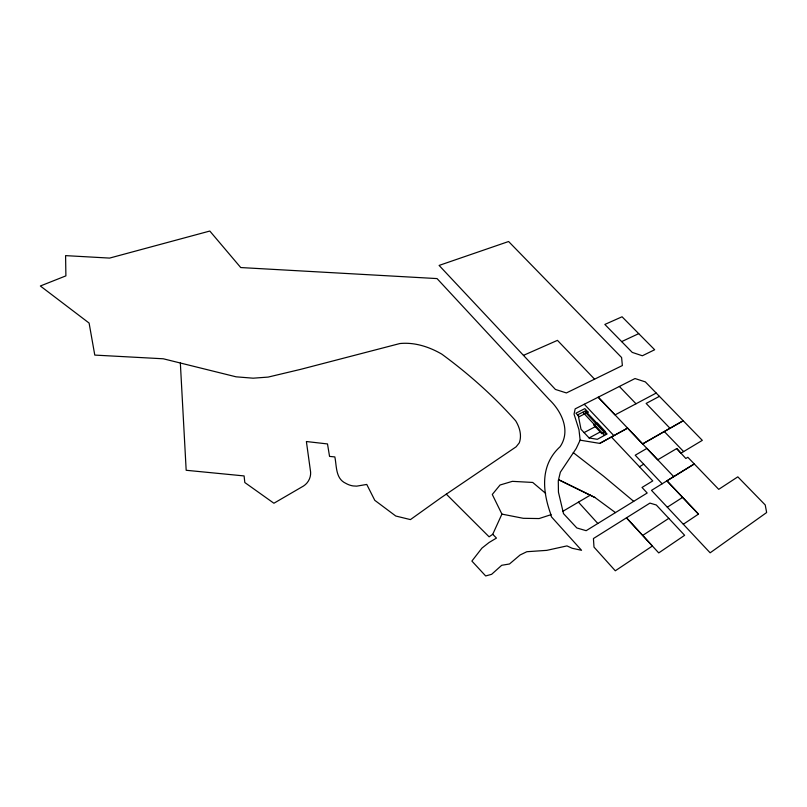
<?xml version="1.0" encoding="UTF-8"?>
<svg xmlns="http://www.w3.org/2000/svg" width="807" height="807" viewBox="0 0 807 807"><rect width="100%" height="100%" fill="white"/><g stroke="black" fill="none" stroke-linecap="round" stroke-linejoin="round"><path stroke-width="1.21" d="M446.311 494.136L489.113 536.826L492.744 534.274L501.914 514.109L492.28 494.479L500.047 485.007L512.374 481.345L532.721 482.445L545.653 493.37M580.142 440.168L576.228 448.46L560.351 472.206L558.293 480.75L558.444 492.169L563.508 513.635L576.834 527.96L586.154 530.683L647.194 493.006L642.019 487.458L652.762 480.911L611.403 437.011L599.732 443.396L580.142 440.168L578.982 429.758L574.049 414.112L575.159 408.867L635.008 378.544L645.328 381.882L702.312 440.36L680.967 453.181L676.71 448.561L657.735 459.808L598.209 397.195L615.055 414.899L656.202 393.059M683.327 524.237L698.469 514.109L666.925 480.831L694.282 463.954L718.714 489.345L737.82 476.846L765.228 504.97L766.65 512.526L710.14 552.815L651.511 490.363L694.282 463.954L687.836 457.276L685.839 458.497L676.71 448.561M642.665 535.444L668.791 518.366L684.629 535.303L658.734 552.916L626.464 517.822L652.409 546.006L615.297 570.791L593.992 547.096L593.427 538.541L649.928 503.104L656.303 505L668.791 518.366M667.328 507.2L682.621 497.374M562.943 511.255L590.25 495.185L594.941 497.495L615.469 512.616M639.416 466.749L643.714 464.207L662.164 483.797M642.624 443.911L683.196 420.75L642.624 443.911L627.594 428.103L599.732 443.396M611.403 437.011L627.594 428.103M589.09 437.949L597.281 439.311L607.096 433.984L585.368 410.894L578.094 414.627L581.01 429.294L589.09 437.949L600.216 431.967M659.42 396.348L646.145 403.419L669.992 428.285M584.097 432.592L595.243 426.671M594.577 379.169L566.403 392.938L555.418 389.438L439.099 265.422L508.602 241.515L621.602 357.531L622.368 365.541L594.577 379.169L557.466 340.362L523.461 355.362M621.642 341.613L638.72 333.644L654.659 349.744L642.362 355.766L632.254 352.407L604.846 324.444L622.056 316.788L638.72 333.644M180.344 363.009L186.175 470.279L244.097 475.928L244.814 482.536L273.906 503.245L303.563 485.985C308.183 483.02 310.998 477.583 310.614 472.095L306.388 441.53L327.501 443.941L329.549 456.399L334.844 456.923C336.771 466.194 335.43 478.581 345.769 483.322A16.483 12.095 28.7 0 0 353.062 485.925L356.684 486.147L366.761 484.442L374.781 500.32L395.773 516.026L410.43 519.597L441.187 497.616L516.137 446.806L519.254 442.882A37.031 24.775 32.7 0 0 515.683 420.83C493.642 396.035 468.554 373.752 441.792 354.132C429.102 346.778 414.667 342.077 399.868 343.54L300.608 369.364L268.126 377.091L253.136 378.19L236.068 376.819L163.286 358.782L94.782 355.09L89.103 323.062L40.35 285.991L65.892 275.873L65.589 255.627L109.591 258.089L209.81 231.044L240.728 267.551L437.051 278.586L549.083 399.415C561.571 411.247 571.013 430.706 560.108 446.705C540.014 465.054 542.324 491.039 550.949 514.705L539.106 518.558L523.279 518.306L501.914 514.109M594.941 497.495L558.555 479.681L590.25 495.185M573.252 452.616L603.656 476.241L633.707 501.349M492.744 534.274L496.446 538.087L489.052 542.516L481.95 548.104L471.893 561.067L485.663 575.956L491.634 574.312L501.702 565.293L509.499 563.982L520.122 554.964L526.85 551.716L546.773 550.364L566.968 545.905L572.153 548.266L581.544 550.293L551.413 516.803L550.949 514.705M664.312 431.543L683.61 451.567M619.362 386.472L636.007 403.782M673.744 476.655L646.901 448.41L635.21 455.219L643.714 464.207M666.925 480.831L698.469 514.109M584.278 404.257L613.865 435.629M584.591 411.459L606.228 434.459M582.876 412.337L604.524 435.377M578.458 502.166L597.816 523.481M605.502 431.735L601.851 433.702L593.569 424.885L597.241 422.949L605.502 431.735M588.091 412.115L579.214 416.684L575.926 413.184L584.823 408.645L588.091 412.115"/></g></svg>
